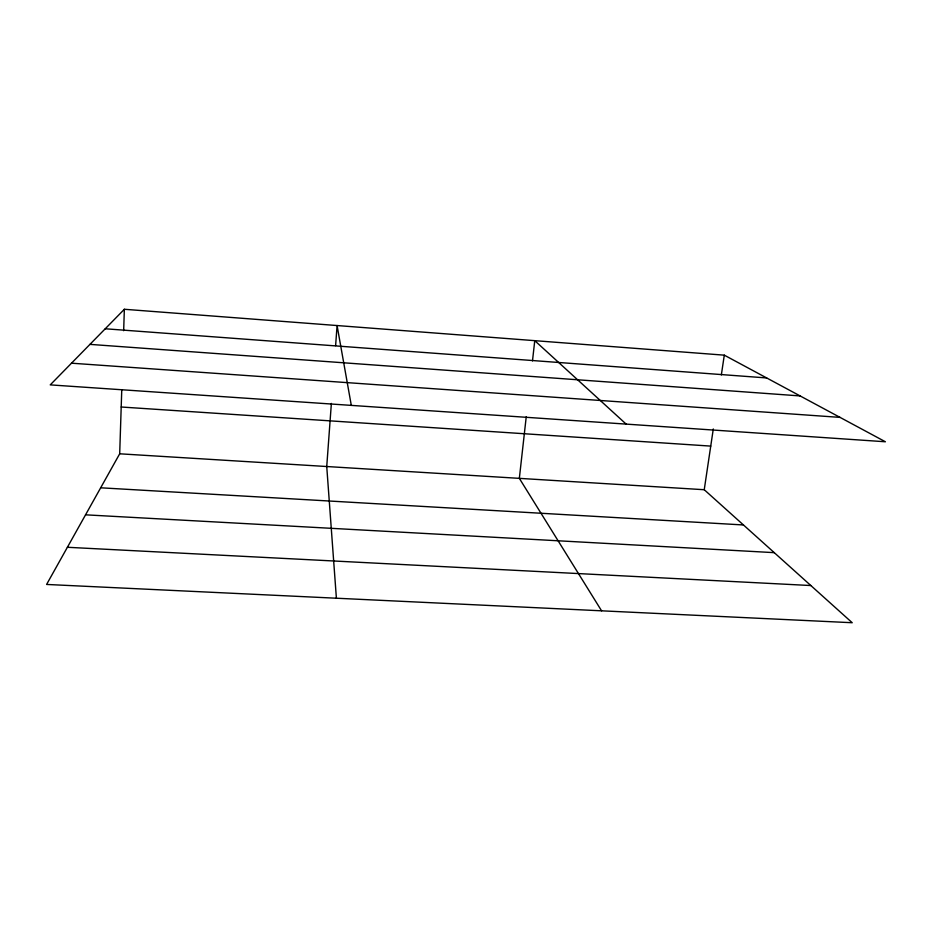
<?xml version="1.0" encoding="UTF-8"?>
<svg xmlns="http://www.w3.org/2000/svg" width="932" height="932" viewBox="0 0 932 932"><rect width="100%" height="100%" fill="white"/><g stroke="black" fill="none" stroke-linecap="round" stroke-linejoin="round"><path stroke-width="1.4" d="M119.692 453.802L704.243 489.719L852.221 622.727L46.6 584.446L119.692 453.802L121.766 389.658M123.665 330.709L124.352 309.273L724.292 355.162L885.4 441.768L50.246 384.881L124.352 309.273M331.373 403.428L326.736 466.524L336.394 598.216M335.613 345.644L337.081 325.536L351.306 405.397M526.242 416.721L519.345 478.361L601.583 610.821M532.487 360.905L534.758 340.658L626.164 424.118M704.243 489.719L713.295 428.953M721.345 374.932L724.292 355.162M67.395 547.282L810.84 585.541M85.546 514.825L774.247 552.653M100.668 487.797L743.445 524.961M121.207 407.004L710.743 446.102M71.508 363.189L840.023 417.385M89.95 344.374L800.11 395.925M105.234 328.775L766.652 377.938"/></g></svg>
